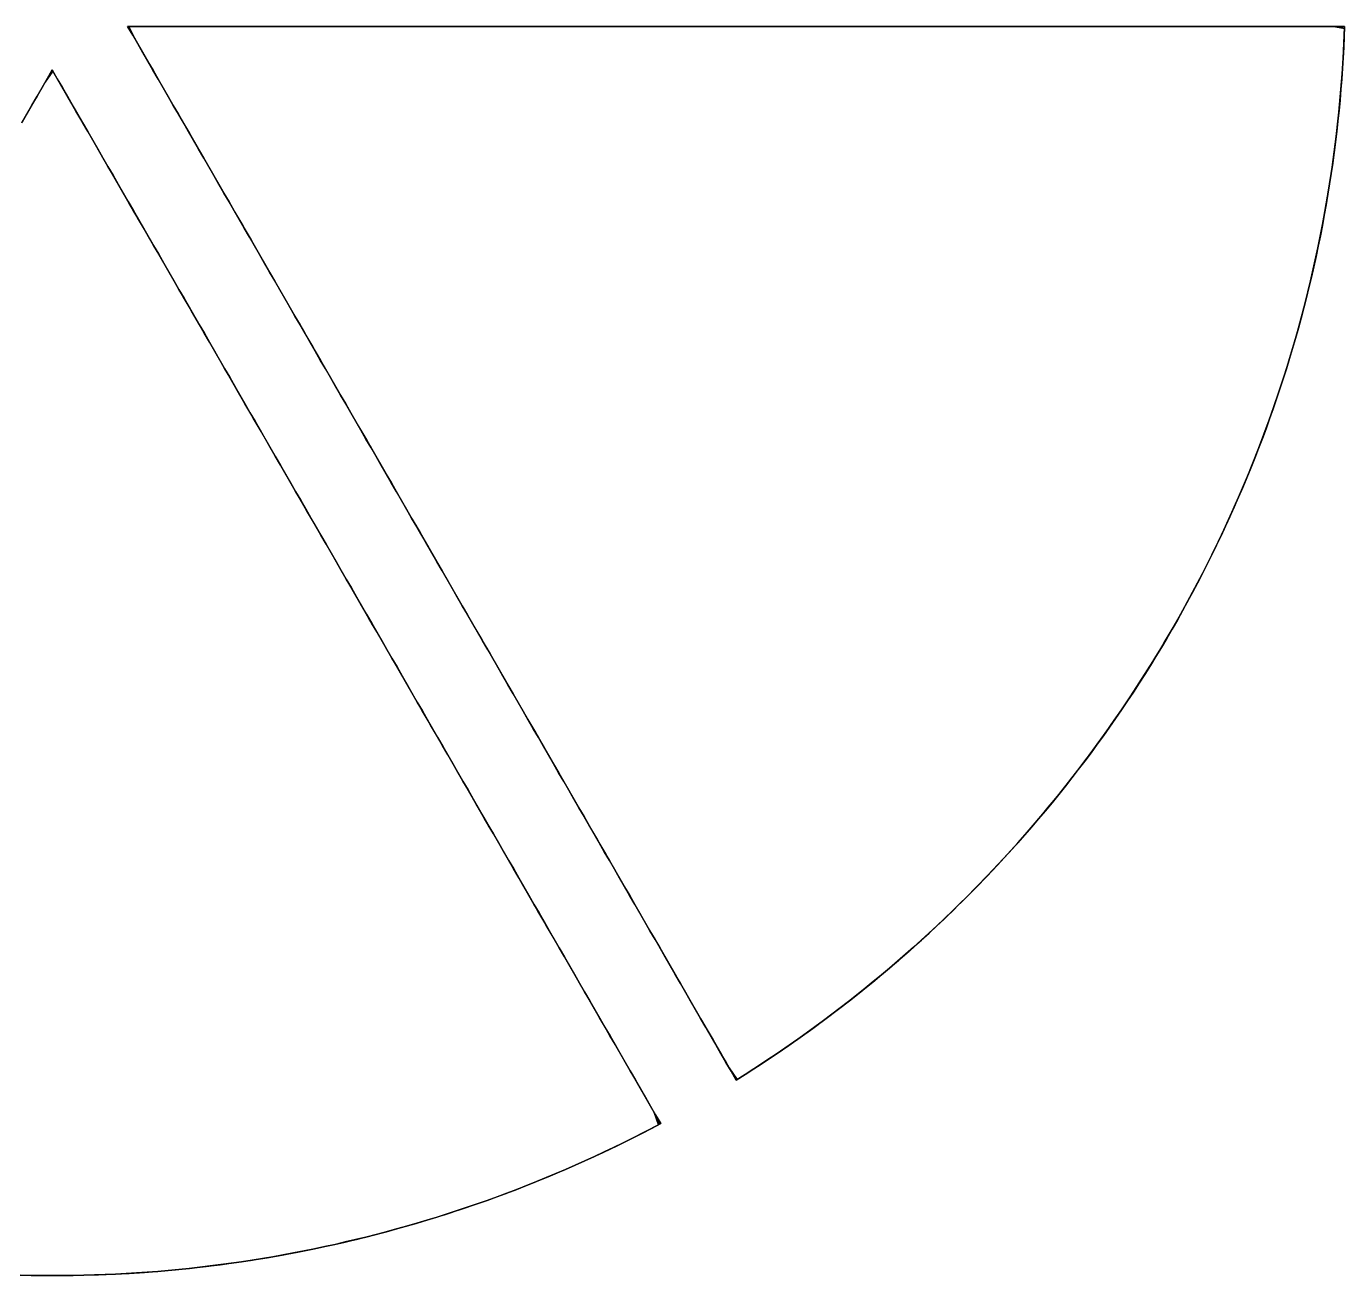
# Model space of a CAD drawing. Header units: millimetres. Extents: x -383 to 383, y -383 to 383.
# Drawn here: x -7.7 to 382.8, y -383 to -12.9 of the extents above; entities that cross this region are included whole.
import ezdxf

# ---------------------------------------------------------------- set-up
doc = ezdxf.new("R2010")
doc.units = ezdxf.units.MM
doc.layers.add('CUT', color=7, linetype='Continuous')

msp = doc.modelspace()

# ---------------------------------------------------------------- linework, layer by layer
at = {"layer": 'CUT'}
for points in [[(22.343, -12.9), (23.845, -15.501), (25.347, -18.103), (26.849, -20.704), (28.351, -23.306), (29.853, -25.907), (31.355, -28.509), (32.857, -31.11), (34.359, -33.712), (35.861, -36.313), (37.363, -38.915), (38.865, -41.516), (40.367, -44.118), (41.869, -46.719), (43.371, -49.321), (44.873, -51.922), (46.375, -54.524), (47.877, -57.125), (49.379, -59.727), (50.881, -62.328), (52.383, -64.93), (53.885, -67.531), (55.387, -70.133), (56.889, -72.734), (58.391, -75.335), (59.893, -77.937), (61.395, -80.538), (62.896, -83.14), (64.398, -85.741), (65.9, -88.343), (67.402, -90.944), (68.904, -93.546), (70.406, -96.147), (71.908, -98.749), (73.41, -101.35), (74.912, -103.952), (76.414, -106.553), (77.916, -109.155), (79.418, -111.756), (80.92, -114.358), (82.422, -116.959), (83.924, -119.561), (85.426, -122.162), (86.928, -124.764), (88.43, -127.365), (89.932, -129.967), (91.434, -132.568), (92.936, -135.17), (94.438, -137.771), (95.94, -140.372), (97.442, -142.974), (98.944, -145.575), (100.446, -148.177), (101.948, -150.778), (103.45, -153.38), (104.952, -155.981), (106.453, -158.583), (107.955, -161.184), (109.457, -163.786), (110.959, -166.387), (112.461, -168.989), (113.963, -171.59), (115.465, -174.192), (116.967, -176.793), (118.469, -179.395), (119.971, -181.996), (121.473, -184.598), (122.975, -187.199), (124.477, -189.801), (125.979, -192.402), (127.481, -195.004), (128.983, -197.605), (130.485, -200.206), (131.987, -202.808), (133.489, -205.409), (134.991, -208.011), (136.493, -210.612), (137.995, -213.214), (139.497, -215.815), (140.999, -218.417), (142.501, -221.018), (144.003, -223.62), (145.505, -226.221), (147.007, -228.823), (148.508, -231.424), (150.01, -234.026), (151.512, -236.627), (153.014, -239.229), (154.516, -241.83), (156.018, -244.432), (157.52, -247.033), (159.022, -249.635), (160.524, -252.236), (162.026, -254.838), (163.528, -257.439), (165.03, -260.04), (166.532, -262.642), (168.034, -265.243), (169.536, -267.845), (171.038, -270.446), (172.54, -273.048), (174.042, -275.649), (175.544, -278.251), (177.046, -280.852), (178.548, -283.454), (180.05, -286.055), (181.552, -288.657), (183.054, -291.258), (184.556, -293.86), (186.058, -296.461), (187.56, -299.063), (189.062, -301.664), (190.563, -304.266), (192.065, -306.867), (193.567, -309.469), (195.069, -312.07), (196.571, -314.672), (198.073, -317.273), (199.575, -319.874), (201.077, -322.476), (202.574, -325.069), (201.072, -322.467), (199.57, -319.866), (198.068, -317.264), (196.566, -314.663), (195.064, -312.061), (193.562, -309.46), (192.06, -306.858), (190.558, -304.257), (189.057, -301.655), (187.555, -299.054), (186.053, -296.453), (184.551, -293.851), (183.049, -291.25), (181.547, -288.648), (180.045, -286.047), (178.543, -283.445), (177.041, -280.844), (175.539, -278.242), (174.037, -275.641), (172.535, -273.039), (171.033, -270.438), (169.531, -267.836), (168.029, -265.235), (166.527, -262.633), (165.025, -260.032), (163.523, -257.43), (162.021, -254.829), (160.519, -252.227), (159.017, -249.626), (157.515, -247.024), (156.013, -244.423), (154.511, -241.821), (153.009, -239.22), (151.507, -236.619), (150.005, -234.017), (148.503, -231.416), (147.002, -228.814), (145.5, -226.213), (143.998, -223.611), (142.496, -221.01), (140.994, -218.408), (139.492, -215.807), (137.99, -213.205), (136.488, -210.604), (134.986, -208.002), (133.484, -205.401), (131.982, -202.799), (130.48, -200.198), (128.978, -197.596), (127.476, -194.995), (125.974, -192.393), (124.472, -189.792), (122.97, -187.19), (121.468, -184.589), (119.966, -181.987), (118.464, -179.386), (116.962, -176.785), (115.46, -174.183), (113.958, -171.582), (112.456, -168.98), (110.954, -166.379), (109.452, -163.777), (107.95, -161.176), (106.448, -158.574), (104.947, -155.973), (103.445, -153.371), (101.943, -150.77), (100.441, -148.168), (98.939, -145.567), (97.437, -142.965), (95.935, -140.364), (94.433, -137.762), (92.931, -135.161), (91.429, -132.559), (89.927, -129.958), (88.425, -127.356), (86.923, -124.755), (85.421, -122.153), (83.919, -119.552), (82.417, -116.95), (80.915, -114.349), (79.413, -111.748), (77.911, -109.146), (76.409, -106.545), (74.907, -103.943), (73.405, -101.342), (71.903, -98.74), (70.401, -96.139), (68.899, -93.537), (67.397, -90.936), (65.895, -88.334), (64.393, -85.733), (62.891, -83.131), (61.39, -80.53), (59.888, -77.928), (58.386, -75.327), (56.884, -72.725), (55.382, -70.124), (53.88, -67.522), (52.378, -64.921), (50.876, -62.319), (49.374, -59.718), (47.872, -57.116), (46.37, -54.515), (44.868, -51.914), (43.366, -49.312), (41.864, -46.711), (40.362, -44.109), (38.86, -41.508), (37.358, -38.906), (35.856, -36.305), (34.354, -33.703), (32.852, -31.102), (31.35, -28.5), (29.848, -25.899), (28.346, -23.297), (26.844, -20.696), (25.342, -18.094), (23.84, -15.493), (22.343, -12.9)], [(22.343, -12.9), (24.627, -16.856), (26.911, -20.811), (29.195, -24.767), (31.479, -28.723), (33.762, -32.678), (36.046, -36.634), (38.33, -40.589), (40.614, -44.545), (42.898, -48.501), (45.181, -52.456), (47.465, -56.412), (49.749, -60.368), (52.033, -64.323), (54.316, -68.279), (56.6, -72.235), (58.884, -76.19), (61.168, -80.146), (63.452, -84.101), (65.735, -88.057), (68.019, -92.013), (70.303, -95.968), (72.587, -99.924), (74.871, -103.88), (77.154, -107.835), (79.438, -111.791), (81.722, -115.747), (84.006, -119.702), (86.29, -123.658), (88.573, -127.613), (90.857, -131.569), (93.141, -135.525), (95.425, -139.48), (97.708, -143.436), (99.992, -147.392), (102.276, -151.347), (104.56, -155.303), (106.844, -159.259), (109.127, -163.214), (111.411, -167.17), (113.695, -171.125), (115.979, -175.081), (118.263, -179.037), (120.546, -182.992), (122.83, -186.948), (125.114, -190.904), (127.398, -194.859), (129.681, -198.815), (131.965, -202.771), (134.249, -206.726), (136.533, -210.682), (138.817, -214.637), (141.1, -218.593), (143.384, -222.549), (145.668, -226.504), (147.952, -230.46), (150.236, -234.416), (152.519, -238.371), (154.803, -242.327), (157.087, -246.283), (159.371, -250.238), (161.654, -254.194), (163.938, -258.149), (166.222, -262.105), (168.506, -266.061), (170.79, -270.016), (173.073, -273.972), (175.357, -277.928), (177.641, -281.883), (179.925, -285.839), (182.209, -289.795), (184.492, -293.75), (186.776, -297.706), (189.06, -301.661), (191.344, -305.617), (193.628, -309.573), (195.911, -313.528), (198.195, -317.484), (200.479, -321.44), (202.894, -324.869), (206.754, -322.427), (210.584, -319.938), (214.384, -317.404), (218.154, -314.825), (221.892, -312.201), (225.6, -309.533), (229.275, -306.821), (232.917, -304.065), (236.527, -301.266), (240.102, -298.424), (243.644, -295.54), (247.151, -292.613), (250.623, -289.645), (254.059, -286.636), (257.459, -283.586), (260.822, -280.496), (264.148, -277.366), (267.437, -274.196), (270.688, -270.987), (273.9, -267.74), (277.073, -264.455), (280.207, -261.132), (283.301, -257.772), (286.355, -254.375), (289.368, -250.943), (292.34, -247.474), (295.27, -243.97), (298.159, -240.432), (301.004, -236.859), (303.808, -233.253), (306.567, -229.614), (309.284, -225.942), (311.956, -222.237), (314.584, -218.502), (317.167, -214.735), (319.705, -210.937), (322.198, -207.11), (324.645, -203.253), (327.045, -199.367), (329.4, -195.453), (331.707, -191.511), (333.967, -187.542), (336.18, -183.546), (338.345, -179.524), (340.461, -175.477), (342.53, -171.404), (344.549, -167.308), (346.52, -163.187), (348.441, -159.043), (350.313, -154.877), (352.135, -150.688), (353.907, -146.478), (355.628, -142.248), (357.299, -137.997), (358.92, -133.726), (360.489, -129.437), (362.007, -125.129), (363.473, -120.803), (364.888, -116.46), (366.251, -112.101), (367.561, -107.725), (368.82, -103.334), (370.026, -98.929), (371.179, -94.509), (372.28, -90.076), (373.327, -85.631), (374.322, -81.173), (375.263, -76.703), (376.151, -72.223), (376.986, -67.732), (377.767, -63.232), (378.494, -58.723), (379.167, -54.205), (379.787, -49.68), (380.352, -45.147), (380.863, -40.608), (381.321, -36.064), (381.724, -31.514), (382.072, -26.96), (382.367, -22.402), (382.607, -17.841), (382.792, -13.277), (378.614, -12.9), (374.047, -12.9), (369.479, -12.9), (364.912, -12.9), (360.344, -12.9), (355.776, -12.9), (351.209, -12.9), (346.641, -12.9), (342.074, -12.9), (337.506, -12.9), (332.939, -12.9), (328.371, -12.9), (323.803, -12.9), (319.236, -12.9), (314.668, -12.9), (310.101, -12.9), (305.533, -12.9), (300.966, -12.9), (296.398, -12.9), (291.83, -12.9), (287.263, -12.9), (282.695, -12.9), (278.128, -12.9), (273.56, -12.9), (268.993, -12.9), (264.425, -12.9), (259.857, -12.9), (255.29, -12.9), (250.722, -12.9), (246.155, -12.9), (241.587, -12.9), (237.019, -12.9), (232.452, -12.9), (227.884, -12.9), (223.317, -12.9), (218.749, -12.9), (214.182, -12.9), (209.614, -12.9), (205.046, -12.9), (200.479, -12.9), (195.911, -12.9), (191.344, -12.9), (186.776, -12.9), (182.209, -12.9), (177.641, -12.9), (173.073, -12.9), (168.506, -12.9), (163.938, -12.9), (159.371, -12.9), (154.803, -12.9), (150.236, -12.9), (145.668, -12.9), (141.1, -12.9), (136.533, -12.9), (131.965, -12.9), (127.398, -12.9), (122.83, -12.9), (118.263, -12.9), (113.695, -12.9), (109.127, -12.9), (104.56, -12.9), (99.992, -12.9), (95.425, -12.9), (90.857, -12.9), (86.29, -12.9), (81.722, -12.9), (77.154, -12.9), (72.587, -12.9), (68.019, -12.9), (63.452, -12.9), (58.884, -12.9), (54.316, -12.9), (49.749, -12.9), (45.181, -12.9), (40.614, -12.9), (36.046, -12.9), (31.479, -12.9), (26.911, -12.9), (22.343, -12.9)], [(22.343, -12.9), (25.347, -12.9), (28.351, -12.9), (31.355, -12.9), (34.359, -12.9), (37.363, -12.9), (40.367, -12.9), (43.371, -12.9), (46.375, -12.9), (49.379, -12.9), (52.383, -12.9), (55.387, -12.9), (58.391, -12.9), (61.395, -12.9), (64.398, -12.9), (67.402, -12.9), (70.406, -12.9), (73.41, -12.9), (76.414, -12.9), (79.418, -12.9), (82.422, -12.9), (85.426, -12.9), (88.43, -12.9), (91.434, -12.9), (94.438, -12.9), (97.442, -12.9), (100.446, -12.9), (103.45, -12.9), (106.453, -12.9), (109.457, -12.9), (112.461, -12.9), (115.465, -12.9), (118.469, -12.9), (121.473, -12.9), (124.477, -12.9), (127.481, -12.9), (130.485, -12.9), (133.489, -12.9), (136.493, -12.9), (139.497, -12.9), (142.501, -12.9), (145.505, -12.9), (148.508, -12.9), (151.512, -12.9), (154.516, -12.9), (157.52, -12.9), (160.524, -12.9), (163.528, -12.9), (166.532, -12.9), (169.536, -12.9), (172.54, -12.9), (175.544, -12.9), (178.548, -12.9), (181.552, -12.9), (184.556, -12.9), (187.56, -12.9), (190.563, -12.9), (193.567, -12.9), (196.571, -12.9), (199.575, -12.9), (202.579, -12.9), (205.583, -12.9), (208.587, -12.9), (211.591, -12.9), (214.595, -12.9), (217.599, -12.9), (220.603, -12.9), (223.607, -12.9), (226.611, -12.9), (229.615, -12.9), (232.618, -12.9), (235.622, -12.9), (238.626, -12.9), (241.63, -12.9), (244.634, -12.9), (247.638, -12.9), (250.642, -12.9), (253.646, -12.9), (256.65, -12.9), (259.654, -12.9), (262.658, -12.9), (265.662, -12.9), (268.666, -12.9), (271.67, -12.9), (274.673, -12.9), (277.677, -12.9), (280.681, -12.9), (283.685, -12.9), (286.689, -12.9), (289.693, -12.9), (292.697, -12.9), (295.701, -12.9), (298.705, -12.9), (301.709, -12.9), (304.713, -12.9), (307.717, -12.9), (310.721, -12.9), (313.725, -12.9), (316.728, -12.9), (319.732, -12.9), (322.736, -12.9), (325.74, -12.9), (328.744, -12.9), (331.748, -12.9), (334.752, -12.9), (337.756, -12.9), (340.76, -12.9), (343.764, -12.9), (346.768, -12.9), (349.772, -12.9), (352.776, -12.9), (355.78, -12.9), (358.783, -12.9), (361.787, -12.9), (364.791, -12.9), (367.795, -12.9), (370.799, -12.9), (373.803, -12.9), (376.807, -12.9), (379.811, -12.9), (382.805, -12.9), (379.801, -12.9), (376.797, -12.9), (373.793, -12.9), (370.789, -12.9), (367.785, -12.9), (364.781, -12.9), (361.777, -12.9), (358.773, -12.9), (355.77, -12.9), (352.766, -12.9), (349.762, -12.9), (346.758, -12.9), (343.754, -12.9), (340.75, -12.9), (337.746, -12.9), (334.742, -12.9), (331.738, -12.9), (328.734, -12.9), (325.73, -12.9), (322.726, -12.9), (319.722, -12.9), (316.718, -12.9), (313.715, -12.9), (310.711, -12.9), (307.707, -12.9), (304.703, -12.9), (301.699, -12.9), (298.695, -12.9), (295.691, -12.9), (292.687, -12.9), (289.683, -12.9), (286.679, -12.9), (283.675, -12.9), (280.671, -12.9), (277.667, -12.9), (274.663, -12.9), (271.66, -12.9), (268.656, -12.9), (265.652, -12.9), (262.648, -12.9), (259.644, -12.9), (256.64, -12.9), (253.636, -12.9), (250.632, -12.9), (247.628, -12.9), (244.624, -12.9), (241.62, -12.9), (238.616, -12.9), (235.612, -12.9), (232.608, -12.9), (229.605, -12.9), (226.601, -12.9), (223.597, -12.9), (220.593, -12.9), (217.589, -12.9), (214.585, -12.9), (211.581, -12.9), (208.577, -12.9), (205.573, -12.9), (202.569, -12.9), (199.565, -12.9), (196.561, -12.9), (193.557, -12.9), (190.553, -12.9), (187.55, -12.9), (184.546, -12.9), (181.542, -12.9), (178.538, -12.9), (175.534, -12.9), (172.53, -12.9), (169.526, -12.9), (166.522, -12.9), (163.518, -12.9), (160.514, -12.9), (157.51, -12.9), (154.506, -12.9), (151.502, -12.9), (148.498, -12.9), (145.495, -12.9), (142.491, -12.9), (139.487, -12.9), (136.483, -12.9), (133.479, -12.9), (130.475, -12.9), (127.471, -12.9), (124.467, -12.9), (121.463, -12.9), (118.459, -12.9), (115.455, -12.9), (112.451, -12.9), (109.447, -12.9), (106.443, -12.9), (103.44, -12.9), (100.436, -12.9), (97.432, -12.9), (94.428, -12.9), (91.424, -12.9), (88.42, -12.9), (85.416, -12.9), (82.412, -12.9), (79.408, -12.9), (76.404, -12.9), (73.4, -12.9), (70.396, -12.9), (67.392, -12.9), (64.388, -12.9), (61.385, -12.9), (58.381, -12.9), (55.377, -12.9), (52.373, -12.9), (49.369, -12.9), (46.365, -12.9), (43.361, -12.9), (40.357, -12.9), (37.353, -12.9), (34.349, -12.9), (31.345, -12.9), (28.341, -12.9), (25.337, -12.9), (22.343, -12.9)], [(202.574, -325.069), (206.436, -322.63), (210.269, -320.145), (214.072, -317.615), (217.844, -315.04), (221.585, -312.42), (225.295, -309.755), (228.973, -307.047), (232.618, -304.294), (236.23, -301.499), (239.808, -298.66), (243.353, -295.779), (246.863, -292.856), (250.337, -289.892), (253.776, -286.886), (257.179, -283.839), (260.546, -280.752), (263.875, -277.625), (267.167, -274.459), (270.421, -271.254), (273.636, -268.009), (276.813, -264.727), (279.95, -261.408), (283.047, -258.051), (286.105, -254.657), (289.121, -251.227), (292.096, -247.762), (295.03, -244.261), (297.922, -240.725), (300.771, -237.155), (303.578, -233.552), (306.341, -229.915), (309.061, -226.246), (311.737, -222.544), (314.369, -218.811), (316.956, -215.047), (319.498, -211.252), (321.994, -207.427), (324.445, -203.572), (326.849, -199.689), (329.207, -195.777), (331.518, -191.837), (333.782, -187.871), (335.999, -183.877), (338.168, -179.857), (340.289, -175.812), (342.361, -171.741), (344.384, -167.647), (346.359, -163.528), (348.285, -159.386), (350.16, -155.221), (351.987, -151.035), (353.763, -146.827), (355.488, -142.598), (357.163, -138.348), (358.788, -134.08), (360.361, -129.791), (361.883, -125.485), (363.354, -121.161), (364.773, -116.819), (366.14, -112.461), (367.455, -108.087), (368.718, -103.697), (369.928, -99.293), (371.086, -94.875), (372.191, -90.443), (373.243, -85.998), (374.242, -81.541), (375.188, -77.073), (376.08, -72.593), (376.919, -68.103), (377.704, -63.604), (378.436, -59.095), (379.114, -54.578), (379.738, -50.053), (380.308, -45.522), (380.823, -40.983), (381.285, -36.439), (381.692, -31.89), (382.046, -27.336), (382.344, -22.778), (382.589, -18.217), (382.779, -13.653), (378.991, -12.9), (374.424, -12.9), (369.856, -12.9), (365.289, -12.9), (360.721, -12.9), (356.153, -12.9), (351.586, -12.9), (347.018, -12.9), (342.451, -12.9), (337.883, -12.9), (333.316, -12.9), (328.748, -12.9), (324.18, -12.9), (319.613, -12.9), (315.045, -12.9), (310.478, -12.9), (305.91, -12.9), (301.342, -12.9), (296.775, -12.9), (292.207, -12.9), (287.64, -12.9), (283.072, -12.9), (278.505, -12.9), (273.937, -12.9), (269.369, -12.9), (264.802, -12.9), (260.234, -12.9), (255.667, -12.9), (251.099, -12.9), (246.532, -12.9), (241.964, -12.9), (237.396, -12.9), (232.829, -12.9), (228.261, -12.9), (223.694, -12.9), (219.126, -12.9), (214.559, -12.9), (209.991, -12.9), (205.423, -12.9), (200.856, -12.9), (196.288, -12.9), (191.721, -12.9), (187.153, -12.9), (182.586, -12.9), (178.018, -12.9), (173.45, -12.9), (168.883, -12.9), (164.315, -12.9), (159.748, -12.9), (155.18, -12.9), (150.613, -12.9), (146.045, -12.9), (141.477, -12.9), (136.91, -12.9), (132.342, -12.9), (127.775, -12.9), (123.207, -12.9), (118.639, -12.9), (114.072, -12.9), (109.504, -12.9), (104.937, -12.9), (100.369, -12.9), (95.802, -12.9), (91.234, -12.9), (86.666, -12.9), (82.099, -12.9), (77.531, -12.9), (72.964, -12.9), (68.396, -12.9), (63.829, -12.9), (59.261, -12.9), (54.693, -12.9), (50.126, -12.9), (45.558, -12.9), (40.991, -12.9), (36.423, -12.9), (31.856, -12.9), (27.288, -12.9), (22.72, -12.9), (24.439, -16.529), (26.723, -20.485), (29.006, -24.44), (31.29, -28.396), (33.574, -32.352), (35.858, -36.307), (38.141, -40.263), (40.425, -44.219), (42.709, -48.174), (44.993, -52.13), (47.277, -56.086), (49.56, -60.041), (51.844, -63.997), (54.128, -67.952), (56.412, -71.908), (58.696, -75.864), (60.979, -79.819), (63.263, -83.775), (65.547, -87.731), (67.831, -91.686), (70.115, -95.642), (72.398, -99.598), (74.682, -103.553), (76.966, -107.509), (79.25, -111.464), (81.533, -115.42), (83.817, -119.376), (86.101, -123.331), (88.385, -127.287), (90.669, -131.243), (92.952, -135.198), (95.236, -139.154), (97.52, -143.11), (99.804, -147.065), (102.088, -151.021), (104.371, -154.976), (106.655, -158.932), (108.939, -162.888), (111.223, -166.843), (113.506, -170.799), (115.79, -174.755), (118.074, -178.71), (120.358, -182.666), (122.642, -186.622), (124.925, -190.577), (127.209, -194.533), (129.493, -198.488), (131.777, -202.444), (134.061, -206.4), (136.344, -210.355), (138.628, -214.311), (140.912, -218.267), (143.196, -222.222), (145.48, -226.178), (147.763, -230.134), (150.047, -234.089), (152.331, -238.045), (154.615, -242), (156.898, -245.956), (159.182, -249.912), (161.466, -253.867), (163.75, -257.823), (166.034, -261.779), (168.317, -265.734), (170.601, -269.69), (172.885, -273.646), (175.169, -277.601), (177.453, -281.557), (179.736, -285.512), (182.02, -289.468), (184.304, -293.424), (186.588, -297.379), (188.871, -301.335), (191.155, -305.291), (193.439, -309.246), (195.723, -313.202), (198.007, -317.158), (200.29, -321.113), (202.574, -325.069)], [(202.574, -325.069), (205.222, -323.404), (207.856, -321.717), (210.476, -320.009), (213.082, -318.28), (215.673, -316.53), (218.251, -314.758), (220.814, -312.965), (223.362, -311.152), (225.895, -309.318), (228.413, -307.463), (230.916, -305.588), (233.403, -303.692), (235.875, -301.776), (238.332, -299.84), (240.772, -297.884), (243.196, -295.908), (245.604, -293.912), (247.996, -291.897), (250.371, -289.862), (252.73, -287.808), (255.071, -285.735), (257.396, -283.643), (259.703, -281.532), (261.994, -279.402), (264.266, -277.253), (266.521, -275.086), (268.759, -272.901), (270.978, -270.697), (273.179, -268.475), (275.362, -266.236), (277.527, -263.979), (279.673, -261.704), (281.801, -259.411), (283.91, -257.102), (286, -254.775), (288.07, -252.431), (290.122, -250.071), (292.154, -247.693), (294.167, -245.299), (296.16, -242.889), (298.134, -240.463), (300.087, -238.021), (302.021, -235.562), (303.934, -233.088), (305.827, -230.599), (307.7, -228.094), (309.552, -225.574), (311.384, -223.039), (313.194, -220.489), (314.984, -217.924), (316.753, -215.345), (318.501, -212.751), (320.228, -210.144), (321.933, -207.522), (323.617, -204.886), (325.279, -202.237), (326.919, -199.574), (328.538, -196.898), (330.135, -194.209), (331.709, -191.507), (333.262, -188.792), (334.793, -186.064), (336.301, -183.324), (337.786, -180.572), (339.25, -177.808), (340.69, -175.032), (342.108, -172.244), (343.503, -169.445), (344.875, -166.635), (346.224, -163.813), (347.55, -160.981), (348.853, -158.138), (350.133, -155.284), (351.389, -152.42), (352.622, -149.545), (353.831, -146.661), (355.017, -143.767), (356.179, -140.863), (357.317, -137.95), (358.432, -135.028), (359.522, -132.097), (360.589, -129.157), (361.632, -126.208), (362.65, -123.251), (363.644, -120.286), (364.615, -117.313), (365.56, -114.332), (366.482, -111.343), (367.379, -108.347), (368.251, -105.343), (369.099, -102.333), (369.922, -99.316), (370.721, -96.292), (371.495, -93.262), (372.244, -90.225), (372.968, -87.183), (373.668, -84.134), (374.342, -81.08), (374.992, -78.021), (375.616, -74.956), (376.216, -71.887), (376.79, -68.813), (377.34, -65.734), (377.864, -62.65), (378.363, -59.563), (378.836, -56.471), (379.285, -53.376), (379.708, -50.277), (380.106, -47.175), (380.478, -44.07), (380.826, -40.962), (381.147, -37.851), (381.444, -34.737), (381.715, -31.622), (381.96, -28.504), (382.18, -25.384), (382.375, -22.263), (382.544, -19.14), (382.687, -16.015), (382.805, -12.9), (382.687, -16.025), (382.543, -19.15), (382.374, -22.272), (382.179, -25.394), (381.959, -28.514), (381.714, -31.632), (381.443, -34.747), (381.146, -37.861), (380.825, -40.972), (380.477, -44.08), (380.105, -47.185), (379.707, -50.287), (379.283, -53.386), (378.835, -56.481), (378.361, -59.573), (377.862, -62.66), (377.338, -65.743), (376.788, -68.822), (376.214, -71.897), (375.614, -74.966), (374.99, -78.031), (374.34, -81.09), (373.665, -84.144), (372.966, -87.192), (372.241, -90.235), (371.492, -93.271), (370.718, -96.301), (369.92, -99.325), (369.096, -102.343), (368.248, -105.353), (367.376, -108.356), (366.479, -111.352), (365.557, -114.341), (364.611, -117.322), (363.641, -120.295), (362.647, -123.261), (361.628, -126.218), (360.586, -129.166), (359.519, -132.106), (358.428, -135.038), (357.314, -137.96), (356.175, -140.873), (355.013, -143.776), (353.827, -146.67), (352.618, -149.555), (351.385, -152.429), (350.129, -155.293), (348.849, -158.147), (347.546, -160.99), (346.22, -163.822), (344.871, -166.644), (343.499, -169.454), (342.103, -172.253), (340.686, -175.041), (339.245, -177.817), (337.782, -180.581), (336.296, -183.333), (334.788, -186.073), (333.257, -188.801), (331.704, -191.515), (330.13, -194.218), (328.533, -196.907), (326.914, -199.583), (325.273, -202.245), (323.611, -204.895), (321.927, -207.53), (320.222, -210.152), (318.495, -212.76), (316.748, -215.353), (314.979, -217.932), (313.189, -220.497), (311.378, -223.047), (309.546, -225.582), (307.694, -228.102), (305.821, -230.607), (303.928, -233.096), (302.014, -235.57), (300.081, -238.028), (298.127, -240.471), (296.154, -242.897), (294.161, -245.307), (292.148, -247.701), (290.115, -250.078), (288.064, -252.439), (285.993, -254.782), (283.903, -257.109), (281.794, -259.419), (279.667, -261.711), (277.52, -263.986), (275.355, -266.243), (273.172, -268.483), (270.971, -270.704), (268.752, -272.908), (266.514, -275.093), (264.259, -277.26), (261.986, -279.409), (259.696, -281.539), (257.389, -283.65), (255.064, -285.742), (252.722, -287.815), (250.364, -289.869), (247.989, -291.904), (245.597, -293.919), (243.189, -295.914), (240.764, -297.89), (238.324, -299.846), (235.868, -301.782), (233.396, -303.698), (230.908, -305.594), (228.405, -307.469), (225.887, -309.324), (223.354, -311.158), (220.805, -312.971), (218.242, -314.764), (215.665, -316.535), (213.073, -318.286), (210.467, -320.015), (207.847, -321.723), (205.213, -323.409), (202.574, -325.069)], [(0, -25.8), (1.502, -28.401), (3.004, -31.003), (4.506, -33.604), (6.008, -36.206), (7.51, -38.807), (9.012, -41.409), (10.514, -44.01), (12.016, -46.612), (13.518, -49.213), (15.02, -51.815), (16.522, -54.416), (18.024, -57.018), (19.526, -59.619), (21.028, -62.221), (22.529, -64.822), (24.031, -67.424), (25.533, -70.025), (27.035, -72.627), (28.537, -75.228), (30.039, -77.83), (31.541, -80.431), (33.043, -83.033), (34.545, -85.634), (36.047, -88.235), (37.549, -90.837), (39.051, -93.438), (40.553, -96.04), (42.055, -98.641), (43.557, -101.243), (45.059, -103.844), (46.561, -106.446), (48.063, -109.047), (49.565, -111.649), (51.067, -114.25), (52.569, -116.852), (54.071, -119.453), (55.573, -122.055), (57.075, -124.656), (58.577, -127.258), (60.079, -129.859), (61.581, -132.461), (63.083, -135.062), (64.584, -137.664), (66.086, -140.265), (67.588, -142.867), (69.09, -145.468), (70.592, -148.07), (72.094, -150.671), (73.596, -153.272), (75.098, -155.874), (76.6, -158.475), (78.102, -161.077), (79.604, -163.678), (81.106, -166.28), (82.608, -168.881), (84.11, -171.483), (85.612, -174.084), (87.114, -176.686), (88.616, -179.287), (90.118, -181.889), (91.62, -184.49), (93.122, -187.092), (94.624, -189.693), (96.126, -192.295), (97.628, -194.896), (99.13, -197.498), (100.632, -200.099), (102.134, -202.701), (103.636, -205.302), (105.138, -207.904), (106.639, -210.505), (108.141, -213.106), (109.643, -215.708), (111.145, -218.309), (112.647, -220.911), (114.149, -223.512), (115.651, -226.114), (117.153, -228.715), (118.655, -231.317), (120.157, -233.918), (121.659, -236.52), (123.161, -239.121), (124.663, -241.723), (126.165, -244.324), (127.667, -246.926), (129.169, -249.527), (130.671, -252.129), (132.173, -254.73), (133.675, -257.332), (135.177, -259.933), (136.679, -262.535), (138.181, -265.136), (139.683, -267.738), (141.185, -270.339), (142.687, -272.94), (144.189, -275.542), (145.691, -278.143), (147.193, -280.745), (148.694, -283.346), (150.196, -285.948), (151.698, -288.549), (153.2, -291.151), (154.702, -293.752), (156.204, -296.354), (157.706, -298.955), (159.208, -301.557), (160.71, -304.158), (162.212, -306.76), (163.714, -309.361), (165.216, -311.963), (166.718, -314.564), (168.22, -317.166), (169.722, -319.767), (171.224, -322.369), (172.726, -324.97), (174.228, -327.572), (175.73, -330.173), (177.232, -332.774), (178.734, -335.376), (180.231, -337.969), (178.729, -335.367), (177.227, -332.766), (175.725, -330.164), (174.223, -327.563), (172.721, -324.961), (171.219, -322.36), (169.717, -319.758), (168.215, -317.157), (166.713, -314.555), (165.211, -311.954), (163.709, -309.353), (162.207, -306.751), (160.705, -304.15), (159.203, -301.548), (157.701, -298.947), (156.199, -296.345), (154.697, -293.744), (153.195, -291.142), (151.693, -288.541), (150.191, -285.939), (148.689, -283.338), (147.188, -280.736), (145.686, -278.135), (144.184, -275.533), (142.682, -272.932), (141.18, -270.33), (139.678, -267.729), (138.176, -265.127), (136.674, -262.526), (135.172, -259.924), (133.67, -257.323), (132.168, -254.721), (130.666, -252.12), (129.164, -249.519), (127.662, -246.917), (126.16, -244.316), (124.658, -241.714), (123.156, -239.113), (121.654, -236.511), (120.152, -233.91), (118.65, -231.308), (117.148, -228.707), (115.646, -226.105), (114.144, -223.504), (112.642, -220.902), (111.14, -218.301), (109.638, -215.699), (108.136, -213.098), (106.634, -210.496), (105.133, -207.895), (103.631, -205.293), (102.129, -202.692), (100.627, -200.09), (99.125, -197.489), (97.623, -194.887), (96.121, -192.286), (94.619, -189.685), (93.117, -187.083), (91.615, -184.482), (90.113, -181.88), (88.611, -179.279), (87.109, -176.677), (85.607, -174.076), (84.105, -171.474), (82.603, -168.873), (81.101, -166.271), (79.599, -163.67), (78.097, -161.068), (76.595, -158.467), (75.093, -155.865), (73.591, -153.264), (72.089, -150.662), (70.587, -148.061), (69.085, -145.459), (67.583, -142.858), (66.081, -140.256), (64.579, -137.655), (63.078, -135.053), (61.576, -132.452), (60.074, -129.85), (58.572, -127.249), (57.07, -124.648), (55.568, -122.046), (54.066, -119.445), (52.564, -116.843), (51.062, -114.242), (49.56, -111.64), (48.058, -109.039), (46.556, -106.437), (45.054, -103.836), (43.552, -101.234), (42.05, -98.633), (40.548, -96.031), (39.046, -93.43), (37.544, -90.828), (36.042, -88.227), (34.54, -85.625), (33.038, -83.024), (31.536, -80.422), (30.034, -77.821), (28.532, -75.219), (27.03, -72.618), (25.528, -70.016), (24.026, -67.415), (22.524, -64.814), (21.023, -62.212), (19.521, -59.611), (18.019, -57.009), (16.517, -54.408), (15.015, -51.806), (13.513, -49.205), (12.011, -46.603), (10.509, -44.002), (9.007, -41.4), (7.505, -38.799), (6.003, -36.197), (4.501, -33.596), (2.999, -30.994), (1.497, -28.393), (0, -25.8)]]:
    msp.add_lwpolyline(points, close=True, dxfattribs=at)
for points in [[(-9.511, -382.904), (-4.944, -382.99), (-0.377, -383.022), (4.191, -382.999), (8.757, -382.922), (13.323, -382.79), (17.887, -382.604), (22.448, -382.364), (27.006, -382.069), (31.56, -381.72), (36.11, -381.316), (40.654, -380.859), (45.193, -380.347), (49.726, -379.781), (54.251, -379.161), (58.768, -378.487), (63.278, -377.759), (67.778, -376.978), (72.268, -376.143), (76.749, -375.254), (81.218, -374.312), (85.676, -373.317), (90.122, -372.269), (94.554, -371.168), (98.974, -370.014), (103.379, -368.807), (107.77, -367.548), (112.145, -366.237), (116.504, -364.874), (120.847, -363.458), (125.173, -361.991), (129.48, -360.473), (133.77, -358.903), (138.04, -357.283), (142.291, -355.611), (146.521, -353.889), (150.731, -352.117), (154.919, -350.294), (159.085, -348.422), (163.229, -346.5), (167.349, -344.529), (171.446, -342.509), (175.518, -340.44), (179.565, -338.323), (178.324, -334.666), (176.04, -330.71), (173.756, -326.755), (171.473, -322.799), (169.189, -318.844), (166.905, -314.888), (164.621, -310.932), (162.337, -306.977), (160.054, -303.021), (157.77, -299.065), (155.486, -295.11), (153.202, -291.154), (150.918, -287.198), (148.635, -283.243), (146.351, -279.287), (144.067, -275.332), (141.783, -271.376), (139.5, -267.42), (137.216, -263.465), (134.932, -259.509), (132.648, -255.553), (130.364, -251.598), (128.081, -247.642), (125.797, -243.686), (123.513, -239.731), (121.229, -235.775), (118.945, -231.82), (116.662, -227.864), (114.378, -223.908), (112.094, -219.953), (109.81, -215.997), (107.526, -212.041), (105.243, -208.086), (102.959, -204.13), (100.675, -200.174), (98.391, -196.219), (96.108, -192.263), (93.824, -188.308), (91.54, -184.352), (89.256, -180.396), (86.972, -176.441), (84.689, -172.485), (82.405, -168.529), (80.121, -164.574), (77.837, -160.618), (75.553, -156.662), (73.27, -152.707), (70.986, -148.751), (68.702, -144.796), (66.418, -140.84), (64.135, -136.884), (61.851, -132.929), (59.567, -128.973), (57.283, -125.017), (54.999, -121.062), (52.716, -117.106), (50.432, -113.15), (48.148, -109.195), (45.864, -105.239), (43.58, -101.284), (41.297, -97.328), (39.013, -93.372), (36.729, -89.417), (34.445, -85.461), (32.162, -81.505), (29.878, -77.55), (27.594, -73.594), (25.31, -69.638), (23.026, -65.683), (20.743, -61.727), (18.459, -57.772), (16.175, -53.816), (13.891, -49.86), (11.607, -45.905), (9.324, -41.949), (7.04, -37.993), (4.756, -34.038), (2.472, -30.082), (0.188, -26.126), (-2.095, -29.429), (-4.379, -33.385), (-6.663, -37.34), (-8.947, -41.296)], [(-9.134, -382.913), (-4.567, -382.995), (0, -383.022), (4.567, -382.995), (9.134, -382.913), (13.7, -382.777), (18.263, -382.587), (22.824, -382.342), (27.382, -382.042), (31.936, -381.689), (36.485, -381.281), (41.029, -380.818), (45.568, -380.302), (50.099, -379.732), (54.624, -379.107), (59.141, -378.429), (63.649, -377.697), (68.149, -376.911), (72.639, -376.071), (77.118, -375.178), (81.586, -374.232), (86.043, -373.233), (90.488, -372.18), (94.92, -371.074), (99.338, -369.916), (103.742, -368.705), (108.131, -367.442), (112.505, -366.126), (116.863, -364.759), (121.205, -363.339), (125.529, -361.868), (129.835, -360.345), (134.123, -358.772), (138.392, -357.147), (142.641, -355.471), (146.87, -353.745), (151.077, -351.968), (155.264, -350.142), (159.428, -348.265), (163.57, -346.339), (167.688, -344.364), (171.783, -342.34), (175.853, -340.267), (179.898, -338.146), (178.135, -334.34), (175.852, -330.384), (173.568, -326.428), (171.284, -322.473), (169, -318.517), (166.716, -314.561), (164.433, -310.606), (162.149, -306.65), (159.865, -302.695), (157.581, -298.739), (155.298, -294.783), (153.014, -290.828), (150.73, -286.872), (148.446, -282.916), (146.162, -278.961), (143.879, -275.005), (141.595, -271.049), (139.311, -267.094), (137.027, -263.138), (134.743, -259.183), (132.46, -255.227), (130.176, -251.271), (127.892, -247.316), (125.608, -243.36), (123.325, -239.404), (121.041, -235.449), (118.757, -231.493), (116.473, -227.537), (114.189, -223.582), (111.906, -219.626), (109.622, -215.671), (107.338, -211.715), (105.054, -207.759), (102.77, -203.804), (100.487, -199.848), (98.203, -195.892), (95.919, -191.937), (93.635, -187.981), (91.351, -184.025), (89.068, -180.07), (86.784, -176.114), (84.5, -172.159), (82.216, -168.203), (79.933, -164.247), (77.649, -160.292), (75.365, -156.336), (73.081, -152.38), (70.797, -148.425), (68.514, -144.469), (66.23, -140.513), (63.946, -136.558), (61.662, -132.602), (59.378, -128.647), (57.095, -124.691), (54.811, -120.735), (52.527, -116.78), (50.243, -112.824), (47.96, -108.868), (45.676, -104.913), (43.392, -100.957), (41.108, -97.001), (38.824, -93.046), (36.541, -89.09), (34.257, -85.135), (31.973, -81.179), (29.689, -77.223), (27.405, -73.268), (25.122, -69.312), (22.838, -65.356), (20.554, -61.401), (18.27, -57.445), (15.987, -53.489), (13.703, -49.534), (11.419, -45.578), (9.135, -41.623), (6.851, -37.667), (4.568, -33.711), (2.284, -29.756), (0, -25.8), (0, -25.8), (-2.284, -29.756), (-4.568, -33.711), (-6.851, -37.667), (-9.135, -41.623)], [(-9.012, -41.409), (-7.51, -38.807), (-6.008, -36.206), (-4.506, -33.604), (-3.004, -31.003), (-1.502, -28.401), (0, -25.8), (-1.497, -28.393), (-2.999, -30.994), (-4.501, -33.596), (-6.003, -36.197), (-7.505, -38.799), (-9.007, -41.4)], [(-9.387, -382.907), (-6.26, -382.971), (-3.133, -383.009), (-0.005, -383.022), (3.123, -383.009), (6.25, -382.971), (9.377, -382.907), (12.503, -382.818), (15.628, -382.703), (18.753, -382.563), (21.876, -382.397), (24.998, -382.206), (28.118, -381.989), (31.236, -381.746), (34.352, -381.479), (37.466, -381.185), (40.577, -380.867), (43.685, -380.523), (46.791, -380.153), (49.893, -379.759), (52.993, -379.339), (56.088, -378.893), (59.18, -378.423), (62.268, -377.927), (65.352, -377.406), (68.432, -376.86), (71.506, -376.288), (74.577, -375.692), (77.642, -375.07), (80.702, -374.424), (83.756, -373.752), (86.805, -373.056), (89.849, -372.335), (92.886, -371.589), (95.917, -370.818), (98.942, -370.022), (101.96, -369.202), (104.971, -368.357), (107.975, -367.488), (110.972, -366.594), (113.962, -365.676), (116.944, -364.733), (119.918, -363.766), (122.884, -362.775), (125.843, -361.759), (128.792, -360.72), (131.733, -359.656), (134.666, -358.568), (137.589, -357.457), (140.503, -356.321), (143.408, -355.162), (146.303, -353.979), (149.189, -352.773), (152.064, -351.543), (154.93, -350.29), (157.785, -349.013), (160.629, -347.713), (163.463, -346.39), (166.286, -345.043), (169.098, -343.674), (171.899, -342.282), (174.688, -340.867), (177.465, -339.429), (180.231, -337.969), (180.231, -337.969), (177.474, -339.425), (174.697, -340.862), (171.907, -342.277), (169.107, -343.67), (166.295, -345.039), (163.472, -346.385), (160.638, -347.709), (157.794, -349.009), (154.939, -350.286), (152.073, -351.539), (149.198, -352.769), (146.312, -353.976), (143.417, -355.158), (140.513, -356.318), (137.598, -357.453), (134.675, -358.565), (131.743, -359.652), (128.802, -360.716), (125.852, -361.756), (122.894, -362.771), (119.928, -363.763), (116.953, -364.73), (113.971, -365.673), (110.982, -366.591), (107.985, -367.485), (104.981, -368.355), (101.969, -369.2), (98.951, -370.02), (95.927, -370.815), (92.896, -371.586), (89.858, -372.333), (86.815, -373.054), (83.766, -373.75), (80.712, -374.422), (77.652, -375.068), (74.586, -375.69), (71.516, -376.286), (68.441, -376.858), (65.362, -377.404), (62.278, -377.925), (59.19, -378.421), (56.098, -378.892), (53.003, -379.337), (49.903, -379.757), (46.801, -380.152), (43.695, -380.522), (40.587, -380.866), (37.475, -381.184), (34.362, -381.478), (31.246, -381.746), (28.128, -381.988), (25.008, -382.205), (21.886, -382.396), (18.763, -382.562), (15.638, -382.703), (12.513, -382.818), (9.387, -382.907), (6.26, -382.971), (3.133, -383.009), (0.005, -383.022), (-3.123, -383.009), (-6.25, -382.971), (-9.377, -382.907)]]:
    msp.add_lwpolyline(points, dxfattribs=at)

doc.saveas('drawing.dxf')
